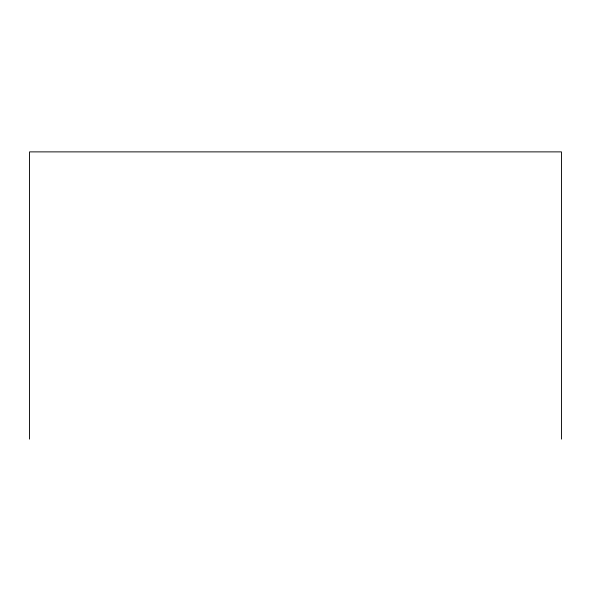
<?xml version="1.0" encoding="UTF-8"?>
<svg xmlns="http://www.w3.org/2000/svg" width="591" height="591" viewBox="0 0 591 591"><rect width="100%" height="100%" fill="white"/><g stroke="black" fill="none" stroke-linecap="round" stroke-linejoin="round"><path stroke-width="0.89" d="M561.45 439.12L561.45 151.88L29.55 151.88L29.55 439.12"/></g></svg>
